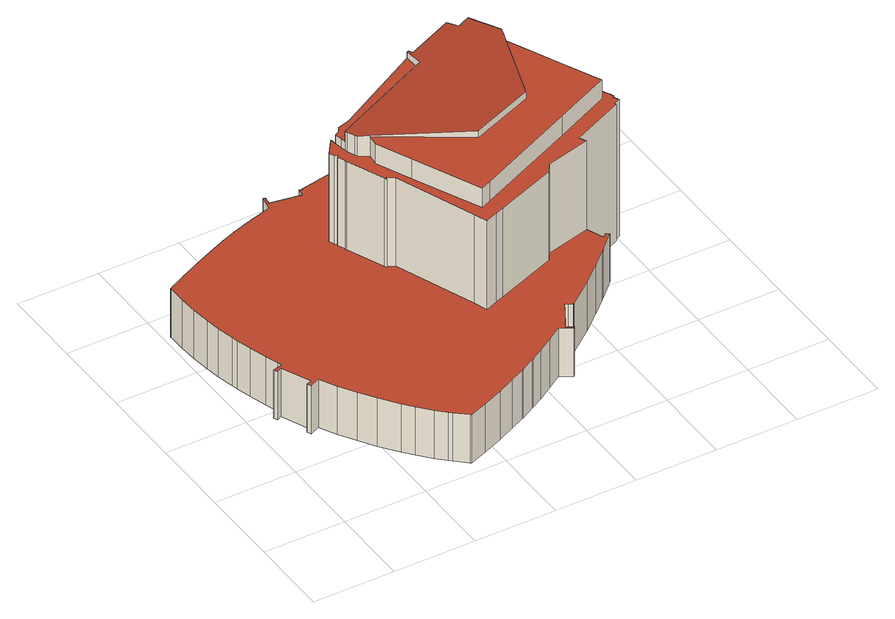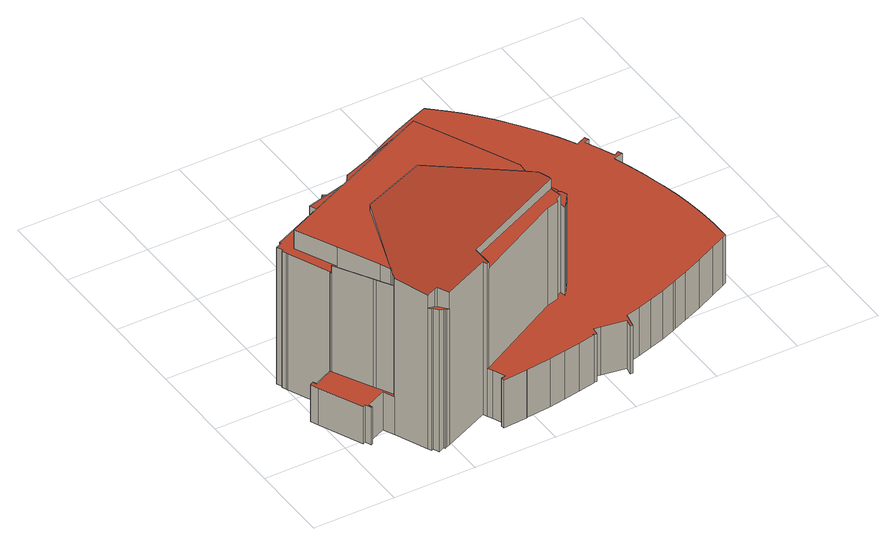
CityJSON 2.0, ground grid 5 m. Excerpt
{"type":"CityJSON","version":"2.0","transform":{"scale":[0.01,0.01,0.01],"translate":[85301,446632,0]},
"CityObjects":{
"building1":{"type":"Building","attributes":{"dak_type":"multiple horizontal","data_area":336.39,"data_coverage":0.899,"geconstateerd":false,"gid":11186217,"h_dak_50p":3.51,"h_dak_70p":10.44,"h_dak_max":11.24,"h_dak_min":2.74,"h_maaiveld":0.253,"kas_warenhuis":false,"lod11_replace":false,"ondergronds_type":"above ground","oorspronkelijkbouwjaar":1930,"pw_actueel":"yes","pw_bron":"ahn3","reconstructie_methode":"tudelft3d-geoflow","reconstruction_skipped":false,"rmse_lod12":5.13,"rmse_lod13":0.758,"rmse_lod22":0.117,"rn":1,"status":"Pand in gebruik","t_run":854.18,"val3dity_codes_lod12":"[]","val3dity_codes_lod13":"[]","val3dity_codes_lod22":"[]","volume":282475249},"children":["building1-1"]},
"building1-1":{"type":"BuildingPart","parents":["building1"],"geometry":[{"type":"Solid","lod":"2.2","boundaries":[[[[0,1,2,3,4,5,6,7,8,9,10,11,12,13,14,15,16,17,18,19,20,21,22,23,24,25,26,27,28,29,30,31,32,33,34,35,36,37,38,39,40,41,42,43,44,45,46,47,48,49,50,51,52,53,54,55,56,57,58,59,60,61,62,63,64,65,66,67,68,69,70,71,72,73,74,75,76,77,78,79,80,81,82,83,84,85,86,87,88,89,90,91,92,93,94,95,96,97,98,99,100,101,102,103,104,105,106,107,108,109,110,111,112,113,114,115,116,117,118,119]],[[120,39,38,121]],[[122,28,27,123]],[[124,115,114,125]],[[126,21,20,127]],[[123,27,26,128]],[[128,26,25,129]],[[130,24,23,131]],[[132,11,10,133]],[[134,12,11,132]],[[135,17,16,136]],[[136,16,15,137]],[[138,18,17,135]],[[137,15,14,139]],[[139,14,13,140]],[[141,33,32,142]],[[143,34,33,141]],[[144,7,6,145]],[[146,8,7,144]],[[147,9,8,146]],[[148,4,3,149]],[[150,49,48,151]],[[152,113,112,153]],[[153,112,111,154]],[[154,111,110,155]],[[125,114,113,152]],[[155,110,109,156]],[[156,109,108,157]],[[158,104,103,159]],[[160,107,106,161]],[[162,86,85,163]],[[164,165,163,166]],[[167,100,99,168]],[[169,95,94,170]],[[171,90,89,172]],[[173,88,87,174]],[[174,87,86,162]],[[172,89,88,173]],[[166,163,85,84,175]],[[168,99,98,176]],[[177,80,79,178]],[[179,82,81,180]],[[181,66,65,182]],[[183,74,73,184]],[[184,73,72,185]],[[186,44,43,187]],[[187,43,42,188]],[[189,67,66,181]],[[185,72,71,190]],[[191,192,193,194]],[[195,75,74,183]],[[196,77,76,197]],[[198,45,44,186]],[[199,60,59,200]],[[182,65,64,201]],[[201,64,63,202]],[[129,25,24,130]],[[203,29,28,122]],[[204,205,206,207]],[[208,55,54,209]],[[210,57,56,211]],[[212,46,45,198]],[[213,40,39,120]],[[214,41,40,213]],[[188,42,41,214]],[[215,47,46,212]],[[216,35,34,143]],[[121,38,37,217]],[[140,13,12,134]],[[133,10,9,147]],[[218,5,4,148]],[[219,220,221,222]],[[180,81,80,177]],[[223,224,192,191]],[[225,102,101,226]],[[157,108,107,160]],[[227,228,165,164]],[[159,103,102,225]],[[229,230,231,232]],[[233,234,235,236]],[[234,237,238,239]],[[240,241,242,243]],[[161,106,105,241,240]],[[243,244,245]],[[241,105,104,158]],[[226,101,100,167]],[[246,247,248,249]],[[250,251,249,252]],[[253,254,255,256]],[[256,255,257,258]],[[259,260,261,262]],[[263,58,57,210]],[[264,265,266,267]],[[268,83,82,179]],[[269,268,237,234,233]],[[175,84,83,268,269]],[[270,97,96,271]],[[271,96,95,169]],[[244,243,242,224,223]],[[272,231,245]],[[239,238,260,259]],[[258,257,273,274]],[[275,276,277,278]],[[267,266,251,250]],[[279,92,91,280]],[[280,91,90,171]],[[281,282,194,283]],[[236,235,278,284]],[[285,117,116,286]],[[287,288,286,289]],[[197,76,75,195]],[[290,62,61,291]],[[292,68,67,189]],[[293,294,295,296]],[[190,71,70,297]],[[298,299,300,301]],[[176,98,97,270]],[[302,78,77,196]],[[151,48,47,215]],[[202,63,62,290]],[[274,273,303,304]],[[291,61,60,199]],[[296,295,305,306]],[[306,305,254,253]],[[209,54,53,307]],[[307,53,52,308]],[[211,56,55,208]],[[200,59,58,263]],[[232,231,272,247,246]],[[309,50,49,150]],[[252,249,248,310,311]],[[311,310,282,281]],[[170,94,93,312]],[[283,194,193,312,313]],[[314,51,50,309]],[[313,312,93,92,279,315]],[[315,279,228,227]],[[316,69,68,292]],[[317,31,30,318]],[[318,30,29,203]],[[178,79,78,302]],[[207,206,319,320]],[[320,319,321,322]],[[323,324,299,298]],[[322,321,324,323]],[[325,326,327,328]],[[329,330,331,265,264]],[[332,333,330,329]],[[265,331,326,325]],[[289,286,116,115,124]],[[145,6,5,218]],[[334,335,336,337]],[[338,339,220,219]],[[308,52,51,314]],[[284,278,277,340,341]],[[341,340,333,332]],[[342,22,21,126]],[[131,23,22,342]],[[297,70,69,316]],[[328,327,339,338]],[[149,3,2,343]],[[344,345,335,334]],[[304,303,205,204]],[[222,221,230,229]],[[346,118,117,285]],[[347,0,119,348]],[[348,119,118,346]],[[343,2,1,349]],[[349,1,0,347]],[[262,261,350,351,352]],[[351,350,353,354]],[[354,353,294,293]],[[352,351,276,275]],[[217,37,36,355]],[[355,36,35,216]],[[356,19,18,138]],[[127,20,19,356]],[[301,300,345,344]],[[337,336,288,287]],[[142,32,31,317]],[[224,242,241,158,159,225,226,167,168,176,270,271,169,170,312,193,192]],[[194,282,310,248,247,272,245,244,223,191]],[[250,252,311,281,283,313,315,227,164,166,175,269,233,236,284,341,332,329,264,267]],[[228,279,280,171,172,173,174,162,163,165]],[[259,262,352,275,278,235,234,239]],[[333,340,277,276,351,354,293,296,306,253,256,258,274,304,204,207,320,322,323,298,301,344,334,337,287,289,124,125,152,153,154,155,156,157,160,161,240,243,245,231,230,221,220,339,327,326,331,330]],[[222,229,232,246,249,251,266,265,325,328,338,219]],[[140,134,132,133,147,146,144,145,218,148,149,343,349,347,348,346,285,286,288,336,335,345,300,299,324,321,319,206,205,303,273,257,255,254,305,295,294,353,350,261,260,238,237,268,179,180,177,178,302,196,197,195,183,184,185,190,297,316,292,189,181,182,201,202,290,291,199,200,263,210,211,208,209,307,308,314,309,150,151,215,212,198,186,187,188,214,213,120,121,217,355,216,143,141,142,317,318,203,122,123,128,129,130,131,342,126,127,356,138,135,136,137,139]]]],"semantics":{"surfaces":[{"type":"GroundSurface"},{"type":"WallSurface","on_footprint_edge":true},{"type":"WallSurface","on_footprint_edge":false},{"type":"RoofSurface"}],"values":[[0,1,1,1,1,1,1,1,1,1,1,1,1,1,1,1,1,1,1,1,1,1,1,1,1,1,1,1,1,1,1,2,1,1,1,1,1,1,1,1,1,1,1,1,1,1,1,1,1,2,1,1,1,1,1,1,1,1,2,1,1,1,1,1,1,1,1,1,1,1,1,2,1,2,1,1,2,1,2,2,2,2,1,2,1,1,2,2,2,2,2,1,2,1,2,1,1,1,2,2,2,2,2,2,1,1,2,2,1,2,1,1,1,2,1,2,1,1,1,1,2,1,2,2,1,1,1,1,2,1,2,2,1,2,1,1,2,1,1,1,1,2,2,2,2,2,2,2,2,1,1,2,2,1,2,2,1,1,1,2,1,2,2,2,1,1,1,1,1,2,2,2,2,1,1,1,1,2,2,1,3,3,3,3,3,3,3,3]]}}]}
},
"vertices":[
[2256,1041,25],[2271,1025,25],[2265,1020,25],[2173,929,25],[2159,916,25],[2066,831,25],[1948,730,25],[1801,613,25],[1796,617,25],[1789,606,25],[1765,622,25],[1750,632,25],[1728,595,25],[1653,467,25],[1694,443,25],[1686,431,25],[1616,474,25],[1527,415,25],[1436,359,25],[1366,319,25],[1352,311,25],[1271,269,25],[1264,265,25],[1172,220,25],[1070,173,25],[941,119,25],[837,79,25],[829,85,25],[760,146,25],[742,163,25],[686,217,25],[617,293,25],[565,356,25],[486,462,25],[419,559,25],[358,659,25],[302,762,25],[242,735,25],[231,760,25],[261,771,25],[183,946,25],[153,930,25],[143,955,25],[202,971,25],[194,993,25],[167,1073,25],[135,1177,25],[111,1270,25],[101,1308,25],[79,1410,25],[64,1499,25],[51,1611,25],[43,1723,25],[42,1832,25],[42,1836,25],[66,1848,25],[156,1893,25],[272,1948,25],[389,2000,25],[476,2036,25],[491,2042,25],[580,2076,25],[668,2105,25],[758,2132,25],[849,2155,25],[865,2242,25],[879,2240,25],[870,2193,25],[1018,2167,25],[1058,2160,25],[1061,2176,25],[1066,2205,25],[1085,2200,25],[1084,2205,25],[1185,2226,25],[1287,2244,25],[1390,2259,25],[1541,2276,25],[1544,2277,25],[1693,2288,25],[1695,2265,25],[1667,2261,25],[1700,2187,25],[1714,2158,25],[1726,2131,25],[2013,2261,25],[2035,2271,25],[2049,2278,25],[2054,2268,25],[2091,2284,25],[2108,2247,25],[2118,2252,25],[2128,2230,25],[2217,2033,25],[2247,1967,25],[2366,2021,25],[2357,2042,25],[2365,2046,25],[2384,2007,25],[2398,2017,25],[2516,1754,25],[2538,1706,25],[2531,1703,25],[2514,1695,25],[2504,1716,25],[2390,1664,25],[2385,1662,25],[2497,1414,25],[2503,1401,25],[2513,1378,25],[2503,1373,25],[2520,1336,25],[2483,1319,25],[2487,1309,25],[2485,1308,25],[2168,1165,25],[2186,1124,25],[2188,1119,25],[2230,1022,25],[2251,1037,25],[261,771,348],[231,760,348],[760,146,349],[829,85,349],[2168,1165,940],[2485,1308,940],[1271,269,348],[1352,311,348],[837,79,349],[941,119,348],[1070,173,348],[1172,220,348],[1750,632,348],[1765,622,348],[1728,595,348],[1527,415,348],[1616,474,348],[1686,431,348],[1436,359,348],[1694,443,348],[1653,467,348],[486,462,348],[565,356,348],[419,559,348],[1801,613,347],[1948,730,347],[1796,617,347],[1789,606,348],[2159,916,347],[2173,929,347],[79,1410,348],[101,1308,348],[2487,1309,940],[2483,1319,940],[2520,1336,940],[2503,1373,940],[2513,1378,940],[2503,1401,940],[2504,1716,273],[2514,1695,273],[2497,1414,940],[2385,1662,940],[2035,2271,951],[2013,2261,938],[2051,2195,1055],[2051,2195,927],[2013,2261,1049],[2516,1754,272],[2398,2017,274],[2366,2021,275],[2247,1967,278],[2108,2247,970],[2091,2284,979],[2054,2268,957],[2049,2278,959],[1726,2131,1051],[2384,2007,274],[1695,2265,346],[1693,2288,346],[1700,2187,346],[1667,2261,346],[879,2240,347],[865,2242,347],[1185,2226,346],[1084,2205,347],[1085,2200,347],[194,993,348],[202,971,348],[143,955,348],[870,2193,347],[1066,2205,347],[2256,1917,1001],[2256,1917,278],[2208,2009,279],[2208,2009,1007],[1287,2244,346],[1541,2276,346],[1390,2259,346],[167,1073,348],[491,2042,347],[476,2036,347],[849,2155,347],[758,2132,347],[742,163,348],[1013,1639,939],[1013,1639,347],[1108,1413,347],[1108,1413,939],[66,1848,348],[42,1836,348],[272,1948,347],[156,1893,348],[135,1177,348],[183,946,348],[153,930,348],[111,1270,348],[358,659,348],[242,735,348],[2066,831,347],[1483,953,1067],[1483,953,940],[2100,1233,940],[2100,1233,1067],[2265,1902,1001],[2265,1902,278],[2531,1703,272],[2538,1706,272],[2067,2202,1055],[2067,2202,936],[2446,1391,1066],[2446,1391,940],[2331,1638,940],[2331,1638,1067],[1703,2152,1049],[1703,2152,1009],[1711,2034,1008],[1711,2034,1058],[1703,2152,346],[1162,1863,347],[1162,1863,1000],[2390,1664,940],[2390,1664,276],[2386,1672,276],[2386,1672,939],[2386,1672,988],[2358,1655,940],[2214,1887,1068],[2214,1887,923],[2186,1946,931],[2186,1946,1068],[2018,1464,1111],[2018,1464,1067],[2186,1946,1078],[982,1712,939],[982,1712,347],[1002,1700,347],[1002,1700,939],[990,1694,347],[990,1694,939],[1087,1843,999],[1087,1843,347],[1076,1817,347],[1076,1817,999],[389,2000,347],[1143,1612,1076],[1143,1612,1070],[1629,1309,1068],[1629,1309,1112],[1714,2158,346],[1714,2158,1049],[2365,2046,275],[2357,2042,275],[2331,1638,890],[1009,1649,347],[1009,1649,939],[1051,1754,998],[1051,1754,939],[1056,1726,939],[1056,1726,998],[2128,2230,972],[2118,2252,976],[2203,1994,1075],[2203,1994,989],[2208,2009,1074],[1056,1726,1064],[2188,1119,347],[2186,1124,347],[1913,1053,940],[1913,1053,347],[2186,1124,940],[668,2105,347],[580,2076,347],[1018,2167,347],[1014,1806,939],[1014,1806,347],[987,1770,347],[987,1770,939],[1061,2176,347],[1348,891,940],[1348,891,348],[1378,811,348],[1378,811,940],[1544,2277,346],[1003,1635,347],[1003,1635,939],[969,1744,347],[969,1744,939],[42,1832,348],[43,1723,348],[64,1499,348],[2189,1953,939],[2189,1953,1078],[2217,2033,279],[2217,2033,1072],[51,1611,348],[2128,2230,1054],[1058,2160,347],[617,293,348],[686,217,348],[1116,1395,347],[1116,1395,939],[1117,1407,347],[1117,1407,939],[1160,1380,939],[1160,1380,347],[1135,1543,1069],[1135,1543,939],[1230,1334,939],[1230,1334,1069],[1087,1647,1071],[1087,1647,939],[1143,1612,939],[1080,1663,1070],[1080,1663,939],[1508,861,940],[1508,861,347],[1878,1001,347],[1878,1001,940],[1419,923,1067],[1419,923,940],[1059,1709,939],[1059,1709,1066],[1264,265,348],[2265,1020,347],[1456,841,940],[1456,841,348],[2230,1022,347],[2256,1041,347],[2251,1037,347],[2271,1025,347],[1043,1799,347],[1043,1799,939],[1043,1799,998],[1037,1837,347],[1037,1837,939],[302,762,348],[1366,319,348]
]}
